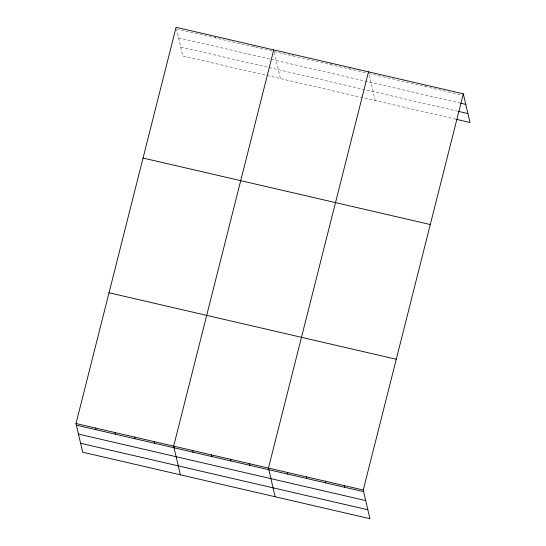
<?xml version="1.0" encoding="UTF-8"?>
<svg xmlns="http://www.w3.org/2000/svg" width="546" height="546" viewBox="0 0 546 546"><rect width="100%" height="100%" fill="white"/><g stroke="black" fill="none" stroke-linecap="round" stroke-linejoin="round"><path stroke-width="0.41" stroke-dasharray="2.73 2.05" d="M176.46 28.958L272.495 51.194M274.126 51.57L367.267 73.13M368.912 73.512L462.053 95.072M178.535 37.879L460.012 103.037M180.671 47.065L457.2 111.084M455.978 119.24L182.746 55.985L176.651 29.771M425.402 85.019L425.784 86.677M369.294 75.136L375.204 100.539M349.57 67.465L349.952 69.124M330.61 63.077L330.999 64.735M292.697 54.3L293.079 55.958M274.31 52.382L280.412 78.59M254.204 45.386L254.593 47.045M215.138 36.343L215.527 38.002"/><path stroke-width="0.82" d="M463.315 93.796L363.254 490.015L369.929 518.7L82.685 452.204L76.01 423.519L176.071 27.3L463.315 93.796L469.99 122.481L456.804 119.431M273.737 49.911L173.669 446.13L180.344 474.808M368.53 71.854L268.461 468.072L275.136 496.758M460.831 103.228L465.779 104.375M458.026 111.275L467.915 113.561M143.052 158.053L430.296 224.549M109.029 292.765L396.273 359.261M76.01 423.519L363.254 490.015M76.392 425.177L363.636 491.673M78.467 434.097L365.711 500.593M80.61 443.284L367.854 509.78M344.294 485.626L344.676 487.285M325.334 481.238L325.723 482.896M306.374 476.849L306.763 478.508M287.421 472.461L287.803 474.119M249.502 463.684L249.891 465.342M230.542 459.295L230.931 460.954M211.589 454.907L211.971 456.565M192.629 450.518L193.018 452.177M154.136 441.605L154.525 443.263M134.603 437.087L134.992 438.745M115.069 432.562L115.459 434.22M95.543 428.044L95.925 429.702"/></g></svg>
